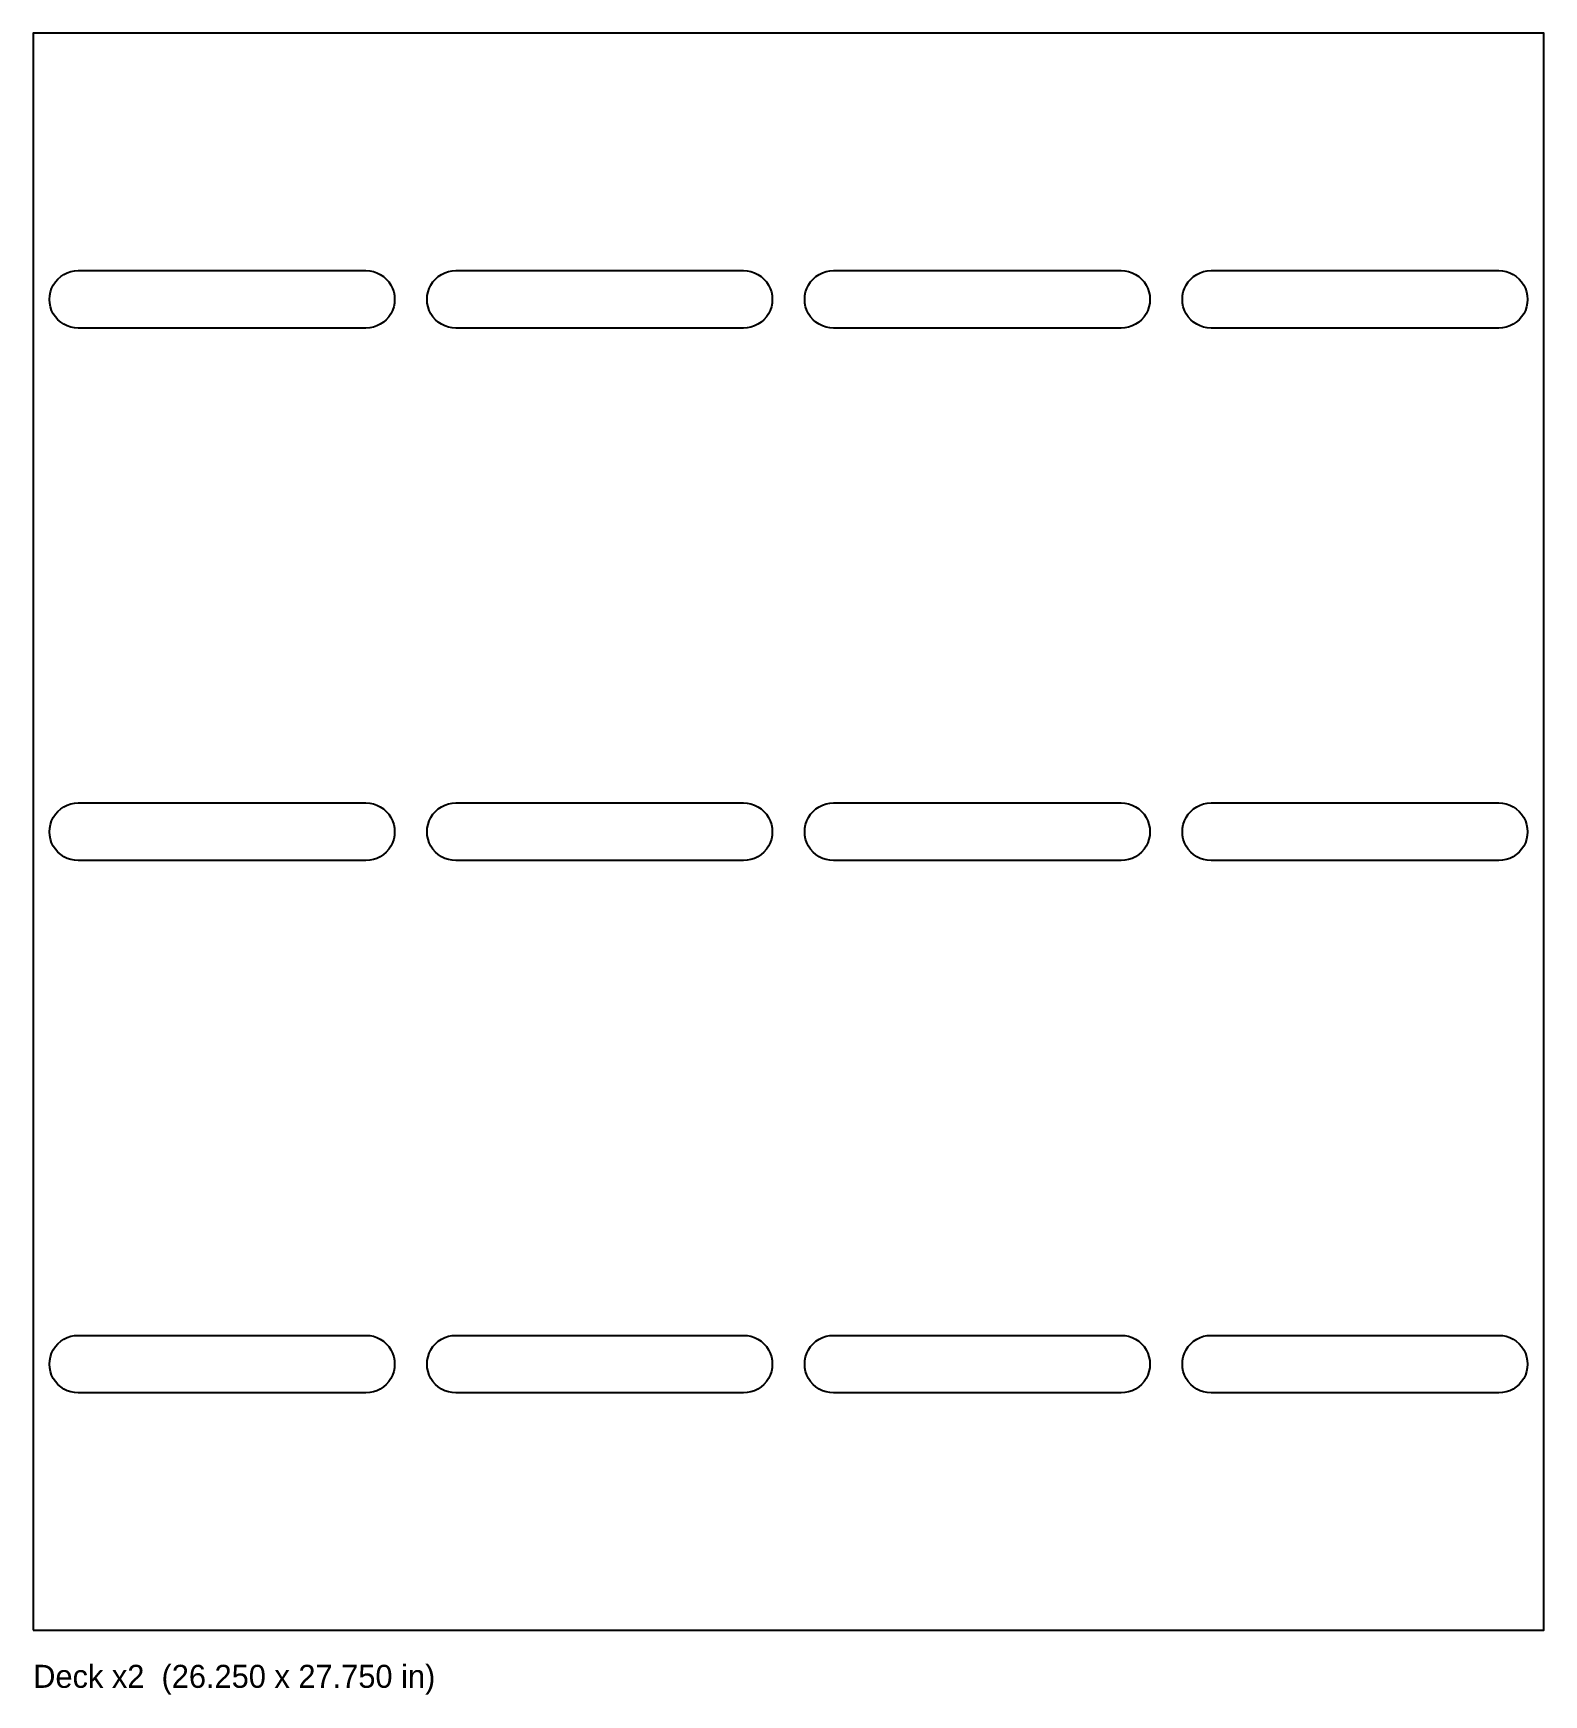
# Model space of a CAD drawing. Header units: inches. Extents: x 0 to 26.2, y -1.1 to 27.8.
import ezdxf

# ---------------------------------------------------------------- set-up
doc = ezdxf.new("R2010")
doc.units = ezdxf.units.IN
doc.header["$MEASUREMENT"] = 0
for name, color, linetype in [('CUT_INSIDE', 5, 'Continuous'), ('CUT_OUTSIDE', 1, 'Continuous'), ('LABEL', 3, 'Continuous')]:
    doc.layers.add(name, color=color, linetype=linetype)

msp = doc.modelspace()

# ---------------------------------------------------------------- linework, layer by layer
at = {"layer": 'CUT_INSIDE'}
for points in [[(5.973, 23.587), (6.031, 23.558), (6.086, 23.522), (6.135, 23.479), (6.178, 23.429), (6.214, 23.375), (6.243, 23.316), (6.264, 23.254), (6.277, 23.19), (6.281, 23.125), (6.277, 23.06), (6.264, 22.996), (6.243, 22.934), (6.214, 22.875), (6.178, 22.821), (6.135, 22.771), (6.086, 22.728), (6.031, 22.692), (5.973, 22.663), (5.911, 22.642), (5.847, 22.629), (5.781, 22.625), (0.781, 22.625), (0.716, 22.629), (0.652, 22.642), (0.59, 22.663), (0.531, 22.692), (0.477, 22.728), (0.428, 22.771), (0.385, 22.821), (0.348, 22.875), (0.319, 22.934), (0.298, 22.996), (0.286, 23.06), (0.281, 23.125), (0.286, 23.19), (0.298, 23.254), (0.319, 23.316), (0.348, 23.375), (0.385, 23.429), (0.428, 23.479), (0.477, 23.522), (0.531, 23.558), (0.59, 23.587), (0.652, 23.608), (0.716, 23.621), (0.781, 23.625), (5.781, 23.625), (5.847, 23.621), (5.911, 23.608)], [(12.535, 23.587), (12.594, 23.558), (12.648, 23.522), (12.697, 23.479), (12.74, 23.429), (12.777, 23.375), (12.806, 23.316), (12.827, 23.254), (12.839, 23.19), (12.844, 23.125), (12.839, 23.06), (12.827, 22.996), (12.806, 22.934), (12.777, 22.875), (12.74, 22.821), (12.697, 22.771), (12.648, 22.728), (12.594, 22.692), (12.535, 22.663), (12.473, 22.642), (12.409, 22.629), (12.344, 22.625), (7.344, 22.625), (7.278, 22.629), (7.214, 22.642), (7.152, 22.663), (7.094, 22.692), (7.039, 22.728), (6.99, 22.771), (6.947, 22.821), (6.911, 22.875), (6.882, 22.934), (6.861, 22.996), (6.848, 23.06), (6.844, 23.125), (6.848, 23.19), (6.861, 23.254), (6.882, 23.316), (6.911, 23.375), (6.947, 23.429), (6.99, 23.479), (7.039, 23.522), (7.094, 23.558), (7.152, 23.587), (7.214, 23.608), (7.278, 23.621), (7.344, 23.625), (12.344, 23.625), (12.409, 23.621), (12.473, 23.608)], [(19.098, 23.587), (19.156, 23.558), (19.211, 23.522), (19.26, 23.479), (19.303, 23.429), (19.339, 23.375), (19.368, 23.316), (19.389, 23.254), (19.402, 23.19), (19.406, 23.125), (19.402, 23.06), (19.389, 22.996), (19.368, 22.934), (19.339, 22.875), (19.303, 22.821), (19.26, 22.771), (19.211, 22.728), (19.156, 22.692), (19.098, 22.663), (19.036, 22.642), (18.972, 22.629), (18.906, 22.625), (13.906, 22.625), (13.841, 22.629), (13.777, 22.642), (13.715, 22.663), (13.656, 22.692), (13.602, 22.728), (13.553, 22.771), (13.51, 22.821), (13.473, 22.875), (13.444, 22.934), (13.423, 22.996), (13.411, 23.06), (13.406, 23.125), (13.411, 23.19), (13.423, 23.254), (13.444, 23.316), (13.473, 23.375), (13.51, 23.429), (13.553, 23.479), (13.602, 23.522), (13.656, 23.558), (13.715, 23.587), (13.777, 23.608), (13.841, 23.621), (13.906, 23.625), (18.906, 23.625), (18.972, 23.621), (19.036, 23.608)], [(25.66, 23.587), (25.719, 23.558), (25.773, 23.522), (25.822, 23.479), (25.865, 23.429), (25.902, 23.375), (25.931, 23.316), (25.952, 23.254), (25.964, 23.19), (25.969, 23.125), (25.964, 23.06), (25.952, 22.996), (25.931, 22.934), (25.902, 22.875), (25.865, 22.821), (25.822, 22.771), (25.773, 22.728), (25.719, 22.692), (25.66, 22.663), (25.598, 22.642), (25.534, 22.629), (25.469, 22.625), (20.469, 22.625), (20.403, 22.629), (20.339, 22.642), (20.277, 22.663), (20.219, 22.692), (20.164, 22.728), (20.115, 22.771), (20.072, 22.821), (20.036, 22.875), (20.007, 22.934), (19.986, 22.996), (19.973, 23.06), (19.969, 23.125), (19.973, 23.19), (19.986, 23.254), (20.007, 23.316), (20.036, 23.375), (20.072, 23.429), (20.115, 23.479), (20.164, 23.522), (20.219, 23.558), (20.277, 23.587), (20.339, 23.608), (20.403, 23.621), (20.469, 23.625), (25.469, 23.625), (25.534, 23.621), (25.598, 23.608)], [(5.973, 14.337), (6.031, 14.308), (6.086, 14.272), (6.135, 14.229), (6.178, 14.179), (6.214, 14.125), (6.243, 14.066), (6.264, 14.004), (6.277, 13.94), (6.281, 13.875), (6.277, 13.81), (6.264, 13.746), (6.243, 13.684), (6.214, 13.625), (6.178, 13.571), (6.135, 13.521), (6.086, 13.478), (6.031, 13.442), (5.973, 13.413), (5.911, 13.392), (5.847, 13.379), (5.781, 13.375), (0.781, 13.375), (0.716, 13.379), (0.652, 13.392), (0.59, 13.413), (0.531, 13.442), (0.477, 13.478), (0.428, 13.521), (0.385, 13.571), (0.348, 13.625), (0.319, 13.684), (0.298, 13.746), (0.286, 13.81), (0.281, 13.875), (0.286, 13.94), (0.298, 14.004), (0.319, 14.066), (0.348, 14.125), (0.385, 14.179), (0.428, 14.229), (0.477, 14.272), (0.531, 14.308), (0.59, 14.337), (0.652, 14.358), (0.716, 14.371), (0.781, 14.375), (5.781, 14.375), (5.847, 14.371), (5.911, 14.358)], [(12.473, 14.358), (12.535, 14.337), (12.594, 14.308), (12.648, 14.272), (12.697, 14.229), (12.74, 14.179), (12.777, 14.125), (12.806, 14.066), (12.827, 14.004), (12.839, 13.94), (12.844, 13.875), (12.839, 13.81), (12.827, 13.746), (12.806, 13.684), (12.777, 13.625), (12.74, 13.571), (12.697, 13.521), (12.648, 13.478), (12.594, 13.442), (12.535, 13.413), (12.473, 13.392), (12.409, 13.379), (12.344, 13.375), (7.344, 13.375), (7.278, 13.379), (7.214, 13.392), (7.152, 13.413), (7.094, 13.442), (7.039, 13.478), (6.99, 13.521), (6.947, 13.571), (6.911, 13.625), (6.882, 13.684), (6.861, 13.746), (6.848, 13.81), (6.844, 13.875), (6.848, 13.94), (6.861, 14.004), (6.882, 14.066), (6.911, 14.125), (6.947, 14.179), (6.99, 14.229), (7.039, 14.272), (7.094, 14.308), (7.152, 14.337), (7.214, 14.358), (7.278, 14.371), (7.344, 14.375), (12.344, 14.375), (12.409, 14.371)], [(19.098, 14.337), (19.156, 14.308), (19.211, 14.272), (19.26, 14.229), (19.303, 14.179), (19.339, 14.125), (19.368, 14.066), (19.389, 14.004), (19.402, 13.94), (19.406, 13.875), (19.402, 13.81), (19.389, 13.746), (19.368, 13.684), (19.339, 13.625), (19.303, 13.571), (19.26, 13.521), (19.211, 13.478), (19.156, 13.442), (19.098, 13.413), (19.036, 13.392), (18.972, 13.379), (18.906, 13.375), (13.906, 13.375), (13.841, 13.379), (13.777, 13.392), (13.715, 13.413), (13.656, 13.442), (13.602, 13.478), (13.553, 13.521), (13.51, 13.571), (13.473, 13.625), (13.444, 13.684), (13.423, 13.746), (13.411, 13.81), (13.406, 13.875), (13.411, 13.94), (13.423, 14.004), (13.444, 14.066), (13.473, 14.125), (13.51, 14.179), (13.553, 14.229), (13.602, 14.272), (13.656, 14.308), (13.715, 14.337), (13.777, 14.358), (13.841, 14.371), (13.906, 14.375), (18.906, 14.375), (18.972, 14.371), (19.036, 14.358)], [(25.598, 14.358), (25.66, 14.337), (25.719, 14.308), (25.773, 14.272), (25.822, 14.229), (25.865, 14.179), (25.902, 14.125), (25.931, 14.066), (25.952, 14.004), (25.964, 13.94), (25.969, 13.875), (25.964, 13.81), (25.952, 13.746), (25.931, 13.684), (25.902, 13.625), (25.865, 13.571), (25.822, 13.521), (25.773, 13.478), (25.719, 13.442), (25.66, 13.413), (25.598, 13.392), (25.534, 13.379), (25.469, 13.375), (20.469, 13.375), (20.403, 13.379), (20.339, 13.392), (20.277, 13.413), (20.219, 13.442), (20.164, 13.478), (20.115, 13.521), (20.072, 13.571), (20.036, 13.625), (20.007, 13.684), (19.986, 13.746), (19.973, 13.81), (19.969, 13.875), (19.973, 13.94), (19.986, 14.004), (20.007, 14.066), (20.036, 14.125), (20.072, 14.179), (20.115, 14.229), (20.164, 14.272), (20.219, 14.308), (20.277, 14.337), (20.339, 14.358), (20.403, 14.371), (20.469, 14.375), (25.469, 14.375), (25.534, 14.371)], [(5.911, 5.108), (5.973, 5.087), (6.031, 5.058), (6.086, 5.022), (6.135, 4.979), (6.178, 4.929), (6.214, 4.875), (6.243, 4.816), (6.264, 4.754), (6.277, 4.69), (6.281, 4.625), (6.277, 4.56), (6.264, 4.496), (6.243, 4.434), (6.214, 4.375), (6.178, 4.321), (6.135, 4.271), (6.086, 4.228), (6.031, 4.192), (5.973, 4.163), (5.911, 4.142), (5.847, 4.129), (5.781, 4.125), (0.781, 4.125), (0.716, 4.129), (0.652, 4.142), (0.59, 4.163), (0.531, 4.192), (0.477, 4.228), (0.428, 4.271), (0.385, 4.321), (0.348, 4.375), (0.319, 4.434), (0.298, 4.496), (0.286, 4.56), (0.281, 4.625), (0.286, 4.69), (0.298, 4.754), (0.319, 4.816), (0.348, 4.875), (0.385, 4.929), (0.428, 4.979), (0.477, 5.022), (0.531, 5.058), (0.59, 5.087), (0.652, 5.108), (0.716, 5.121), (0.781, 5.125), (5.781, 5.125), (5.847, 5.121)], [(12.535, 5.087), (12.594, 5.058), (12.648, 5.022), (12.697, 4.979), (12.74, 4.929), (12.777, 4.875), (12.806, 4.816), (12.827, 4.754), (12.839, 4.69), (12.844, 4.625), (12.839, 4.56), (12.827, 4.496), (12.806, 4.434), (12.777, 4.375), (12.74, 4.321), (12.697, 4.271), (12.648, 4.228), (12.594, 4.192), (12.535, 4.163), (12.473, 4.142), (12.409, 4.129), (12.344, 4.125), (7.344, 4.125), (7.278, 4.129), (7.214, 4.142), (7.152, 4.163), (7.094, 4.192), (7.039, 4.228), (6.99, 4.271), (6.947, 4.321), (6.911, 4.375), (6.882, 4.434), (6.861, 4.496), (6.848, 4.56), (6.844, 4.625), (6.848, 4.69), (6.861, 4.754), (6.882, 4.816), (6.911, 4.875), (6.947, 4.929), (6.99, 4.979), (7.039, 5.022), (7.094, 5.058), (7.152, 5.087), (7.214, 5.108), (7.278, 5.121), (7.344, 5.125), (12.344, 5.125), (12.409, 5.121), (12.473, 5.108)], [(19.036, 5.108), (19.098, 5.087), (19.156, 5.058), (19.211, 5.022), (19.26, 4.979), (19.303, 4.929), (19.339, 4.875), (19.368, 4.816), (19.389, 4.754), (19.402, 4.69), (19.406, 4.625), (19.402, 4.56), (19.389, 4.496), (19.368, 4.434), (19.339, 4.375), (19.303, 4.321), (19.26, 4.271), (19.211, 4.228), (19.156, 4.192), (19.098, 4.163), (19.036, 4.142), (18.972, 4.129), (18.906, 4.125), (13.906, 4.125), (13.841, 4.129), (13.777, 4.142), (13.715, 4.163), (13.656, 4.192), (13.602, 4.228), (13.553, 4.271), (13.51, 4.321), (13.473, 4.375), (13.444, 4.434), (13.423, 4.496), (13.411, 4.56), (13.406, 4.625), (13.411, 4.69), (13.423, 4.754), (13.444, 4.816), (13.473, 4.875), (13.51, 4.929), (13.553, 4.979), (13.602, 5.022), (13.656, 5.058), (13.715, 5.087), (13.777, 5.108), (13.841, 5.121), (13.906, 5.125), (18.906, 5.125), (18.972, 5.121)], [(25.66, 5.087), (25.719, 5.058), (25.773, 5.022), (25.822, 4.979), (25.865, 4.929), (25.902, 4.875), (25.931, 4.816), (25.952, 4.754), (25.964, 4.69), (25.969, 4.625), (25.964, 4.56), (25.952, 4.496), (25.931, 4.434), (25.902, 4.375), (25.865, 4.321), (25.822, 4.271), (25.773, 4.228), (25.719, 4.192), (25.66, 4.163), (25.598, 4.142), (25.534, 4.129), (25.469, 4.125), (20.469, 4.125), (20.403, 4.129), (20.339, 4.142), (20.277, 4.163), (20.219, 4.192), (20.164, 4.228), (20.115, 4.271), (20.072, 4.321), (20.036, 4.375), (20.007, 4.434), (19.986, 4.496), (19.973, 4.56), (19.969, 4.625), (19.973, 4.69), (19.986, 4.754), (20.007, 4.816), (20.036, 4.875), (20.072, 4.929), (20.115, 4.979), (20.164, 5.022), (20.219, 5.058), (20.277, 5.087), (20.339, 5.108), (20.403, 5.121), (20.469, 5.125), (25.469, 5.125), (25.534, 5.121), (25.598, 5.108)]]:
    msp.add_lwpolyline(points, close=True, dxfattribs=at)
at = {"layer": 'CUT_OUTSIDE'}
msp.add_lwpolyline([(0, 0), (26.25, 0), (26.25, 27.75), (0, 27.75)], close=True, dxfattribs=at)

# ---------------------------------------------------------------- texts
at = {"layer": 'LABEL'}
msp.add_text('Deck x2  (26.250 x 27.750 in)', height=0.4, dxfattribs=at).set_placement((0, -1))

doc.saveas('drawing.dxf')
